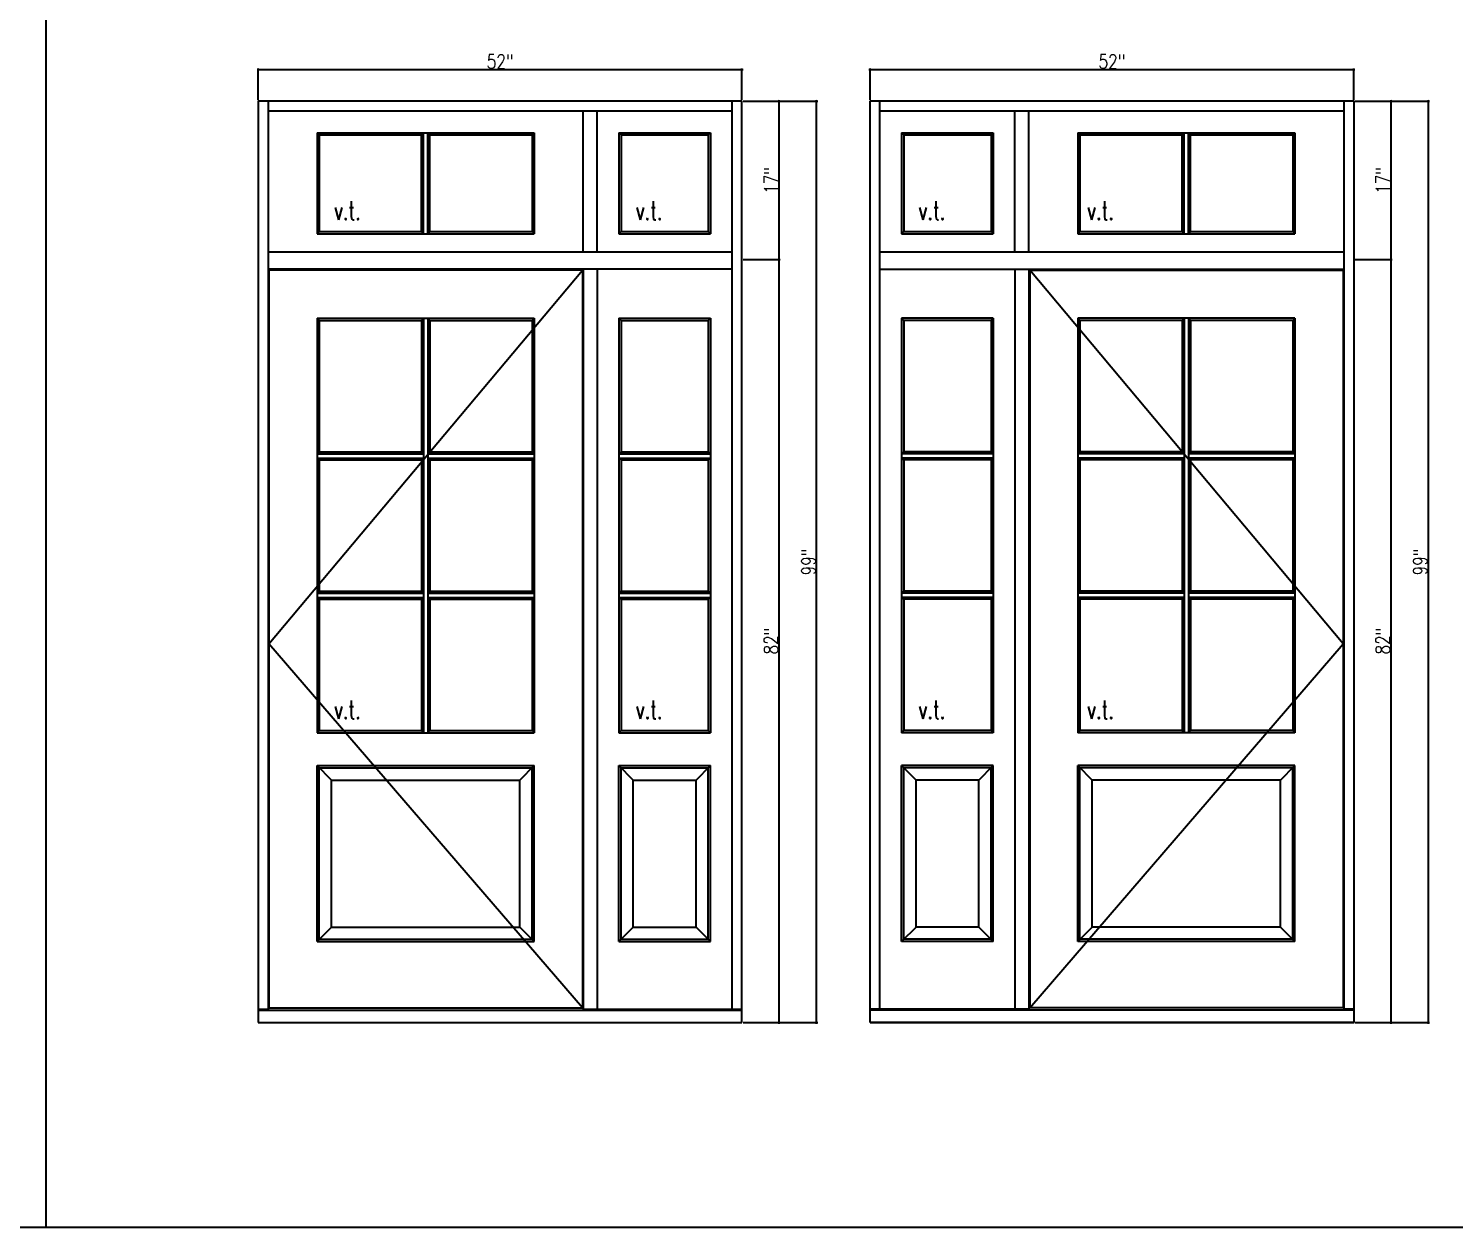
# Model space of a CAD drawing. Header units: inches. Extents: x 1985 to 11287, y 379 to 4336.
# Drawn here: x 7825.8 to 7979.1, y 3811.8 to 3940.6 of the extents above; entities that cross this region are included whole.
import ezdxf

# ---------------------------------------------------------------- set-up
doc = ezdxf.new("R2010")
doc.units = ezdxf.units.IN
doc.header["$MEASUREMENT"] = 0
doc.layers.get('0').update_dxf_attribs({"linetype": 'CONTINUOUS'})
doc.layers.get('Defpoints').update_dxf_attribs({"linetype": 'CONTINUOUS'})
for name, color, linetype in [('COTE1-1 99', 7, 'CONTINUOUS'), ('elevation 99', 7, 'CONTINUOUS'), ('opening side 99', 1, 'CONTINUOUS'), ('separation 99', 3, 'CONTINUOUS')]:
    doc.layers.add(name, color=color, linetype=linetype)
doc.styles.get("Standard").update_dxf_attribs({"font": 'txt.shx', "width": 0.8})
doc.dimstyles.new('Elevation', dxfattribs={"dimscale": 2, "dimtxt": 0.75, "dimasz": 0.0625, "dimexe": 0.0625, "dimexo": 0.0625, "dimgap": 0.0625, "dimtad": 1, "dimdec": 5, "dimzin": 0, "dimdsep": 46, "dimlunit": 5, "dimtxsty": 'Standard', "dimblk1": 'OBLIQUE', "dimblk2": 'OBLIQUE', "dimsah": 1, "dimcen": 2, "dimdle": 0.0625, "dimclrd": 1, "dimclre": 1, "dimadec": 1, "dimazin": 0, "dimtfac": 0.375, "dimtdec": 5, "dimtmove": 0, "dimatfit": 3, "dimldrblk": 'OBLIQUE', "dimfxl": 1, "dimfrac": 2, "dimtolj": 1, "dimtzin": 0, "dimarcsym": 0})

# ---------------------------------------------------------------- blocks, each defined once
blk = doc.blocks.new('_OBLIQUE')
at = {"color": 0, "linetype": 'ByBlock'}
blk.add_line((-0.5, -0.5), (0.5, 0.5), dxfattribs=at)
blk = doc.blocks.new('*D499')
at = {"layer": 'COTE1-1 99', "color": 1, "lineweight": -2, "transparency": 16777216}
for p, q in [((7850.34, 3936.23), (7902.59, 3936.23)), ((7850.47, 3932.95), (7850.47, 3936.35)), ((7902.47, 3932.95), (7902.47, 3936.35))]:
    blk.add_line(p, q, dxfattribs=at)
at = {"layer": 'Defpoints', "color": 0, "transparency": 16777216}
for p in [(7902.47, 3936.23), (7850.47, 3932.82), (7902.47, 3932.82)]:
    blk.add_point(p, dxfattribs=at)
at = {"layer": 'COTE1-1 99', "color": 1, "lineweight": -2, "transparency": 16777216, "xscale": 0.125, "yscale": 0.125, "zscale": 0.125, "rotation": 180}
blk.add_blockref('_OBLIQUE', (7850.47, 3936.23), dxfattribs=at)
at = {"layer": 'COTE1-1 99', "color": 1, "lineweight": -2, "transparency": 16777216, "xscale": 0.125, "yscale": 0.125, "zscale": 0.125}
blk.add_blockref('_OBLIQUE', (7902.47, 3936.23), dxfattribs=at)
at = {"layer": 'COTE1-1 99', "color": 0, "transparency": 16777216, "insert": (7876.47, 3937.1), "char_height": 1.5, "attachment_point": 5}
blk.add_mtext('\\A1;52"', dxfattribs=at)
blk = doc.blocks.new('*D500')
at = {"layer": 'COTE1-1 99', "color": 1, "lineweight": -2, "transparency": 16777216}
for p, q in [((7902.59, 3932.82), (7906.59, 3932.82)), ((7906.47, 3915.7), (7906.47, 3932.95)), ((7902.59, 3915.82), (7906.59, 3915.82))]:
    blk.add_line(p, q, dxfattribs=at)
at = {"layer": 'Defpoints', "color": 0, "transparency": 16777216}
for p in [(7902.47, 3932.82), (7906.47, 3932.82), (7902.47, 3915.82)]:
    blk.add_point(p, dxfattribs=at)
at = {"layer": 'COTE1-1 99', "color": 1, "lineweight": -2, "transparency": 16777216, "xscale": 0.125, "yscale": 0.125, "zscale": 0.125}
for p, rotation in [((7906.47, 3932.82), 90), ((7906.47, 3915.82), 270)]:
    blk.add_blockref('_OBLIQUE', p, dxfattribs=dict(at, rotation=rotation))
at = {"layer": 'COTE1-1 99', "color": 0, "transparency": 16777216, "insert": (7905.59, 3924.32), "char_height": 1.5, "attachment_point": 5, "rotation": 90}
blk.add_mtext('\\A1;17"', dxfattribs=at)
blk = doc.blocks.new('*D501')
at = {"layer": 'COTE1-1 99', "color": 1, "lineweight": -2, "transparency": 16777216}
for p, q in [((7902.59, 3915.82), (7906.59, 3915.82)), ((7906.47, 3833.7), (7906.47, 3915.95)), ((7902.59, 3833.82), (7906.59, 3833.82))]:
    blk.add_line(p, q, dxfattribs=at)
at = {"layer": 'Defpoints', "color": 0, "transparency": 16777216}
for p in [(7902.47, 3915.82), (7906.47, 3915.82), (7902.47, 3833.82)]:
    blk.add_point(p, dxfattribs=at)
at = {"layer": 'COTE1-1 99', "color": 1, "lineweight": -2, "transparency": 16777216, "xscale": 0.125, "yscale": 0.125, "zscale": 0.125}
for p, rotation in [((7906.47, 3915.82), 90), ((7906.47, 3833.82), 270)]:
    blk.add_blockref('_OBLIQUE', p, dxfattribs=dict(at, rotation=rotation))
at = {"layer": 'COTE1-1 99', "color": 0, "transparency": 16777216, "insert": (7905.59, 3874.82), "char_height": 1.5, "attachment_point": 5, "rotation": 90}
blk.add_mtext('\\A1;82"', dxfattribs=at)
blk = doc.blocks.new('*D502')
at = {"layer": 'COTE1-1 99', "color": 1, "lineweight": -2, "transparency": 16777216}
for p, q in [((7902.59, 3932.82), (7910.61, 3932.82)), ((7910.49, 3833.7), (7910.49, 3932.95)), ((7902.59, 3833.82), (7910.61, 3833.82))]:
    blk.add_line(p, q, dxfattribs=at)
at = {"layer": 'Defpoints', "color": 0, "transparency": 16777216}
for p in [(7902.47, 3932.82), (7910.49, 3932.82), (7902.47, 3833.82)]:
    blk.add_point(p, dxfattribs=at)
at = {"layer": 'COTE1-1 99', "color": 1, "lineweight": -2, "transparency": 16777216, "xscale": 0.125, "yscale": 0.125, "zscale": 0.125}
for p, rotation in [((7910.49, 3932.82), 90), ((7910.49, 3833.82), 270)]:
    blk.add_blockref('_OBLIQUE', p, dxfattribs=dict(at, rotation=rotation))
at = {"layer": 'COTE1-1 99', "color": 0, "transparency": 16777216, "insert": (7909.61, 3883.32), "char_height": 1.5, "attachment_point": 5, "rotation": 90}
blk.add_mtext('\\A1;99"', dxfattribs=at)
blk = doc.blocks.new('*D503')
at = {"layer": 'COTE1-1 99', "color": 1, "lineweight": -2, "transparency": 16777216}
for p, q in [((7916.11, 3936.23), (7968.36, 3936.23)), ((7916.24, 3932.95), (7916.24, 3936.35)), ((7968.24, 3932.95), (7968.24, 3936.35))]:
    blk.add_line(p, q, dxfattribs=at)
at = {"layer": 'Defpoints', "color": 0, "transparency": 16777216}
for p in [(7968.24, 3936.23), (7916.24, 3932.82), (7968.24, 3932.82)]:
    blk.add_point(p, dxfattribs=at)
at = {"layer": 'COTE1-1 99', "color": 1, "lineweight": -2, "transparency": 16777216, "xscale": 0.125, "yscale": 0.125, "zscale": 0.125, "rotation": 180}
blk.add_blockref('_OBLIQUE', (7916.24, 3936.23), dxfattribs=at)
at = {"layer": 'COTE1-1 99', "color": 1, "lineweight": -2, "transparency": 16777216, "xscale": 0.125, "yscale": 0.125, "zscale": 0.125}
blk.add_blockref('_OBLIQUE', (7968.24, 3936.23), dxfattribs=at)
at = {"layer": 'COTE1-1 99', "color": 0, "transparency": 16777216, "insert": (7942.24, 3937.1), "char_height": 1.5, "attachment_point": 5}
blk.add_mtext('\\A1;52"', dxfattribs=at)
blk = doc.blocks.new('*D504')
at = {"layer": 'COTE1-1 99', "color": 1, "lineweight": -2, "transparency": 16777216}
for p, q in [((7968.36, 3932.82), (7972.37, 3932.82)), ((7972.24, 3915.7), (7972.24, 3932.95)), ((7968.36, 3915.82), (7972.37, 3915.82))]:
    blk.add_line(p, q, dxfattribs=at)
at = {"layer": 'Defpoints', "color": 0, "transparency": 16777216}
for p in [(7968.24, 3932.82), (7972.24, 3932.82), (7968.24, 3915.82)]:
    blk.add_point(p, dxfattribs=at)
at = {"layer": 'COTE1-1 99', "color": 1, "lineweight": -2, "transparency": 16777216, "xscale": 0.125, "yscale": 0.125, "zscale": 0.125}
for p, rotation in [((7972.24, 3932.82), 90), ((7972.24, 3915.82), 270)]:
    blk.add_blockref('_OBLIQUE', p, dxfattribs=dict(at, rotation=rotation))
at = {"layer": 'COTE1-1 99', "color": 0, "transparency": 16777216, "insert": (7971.37, 3924.32), "char_height": 1.5, "attachment_point": 5, "rotation": 90}
blk.add_mtext('\\A1;17"', dxfattribs=at)
blk = doc.blocks.new('*D505')
at = {"layer": 'COTE1-1 99', "color": 1, "lineweight": -2, "transparency": 16777216}
for p, q in [((7968.36, 3915.82), (7972.37, 3915.82)), ((7972.24, 3833.7), (7972.24, 3915.95)), ((7968.36, 3833.82), (7972.37, 3833.82))]:
    blk.add_line(p, q, dxfattribs=at)
at = {"layer": 'Defpoints', "color": 0, "transparency": 16777216}
for p in [(7968.24, 3915.82), (7972.24, 3915.82), (7968.24, 3833.82)]:
    blk.add_point(p, dxfattribs=at)
at = {"layer": 'COTE1-1 99', "color": 1, "lineweight": -2, "transparency": 16777216, "xscale": 0.125, "yscale": 0.125, "zscale": 0.125}
for p, rotation in [((7972.24, 3915.82), 90), ((7972.24, 3833.82), 270)]:
    blk.add_blockref('_OBLIQUE', p, dxfattribs=dict(at, rotation=rotation))
at = {"layer": 'COTE1-1 99', "color": 0, "transparency": 16777216, "insert": (7971.37, 3874.82), "char_height": 1.5, "attachment_point": 5, "rotation": 90}
blk.add_mtext('\\A1;82"', dxfattribs=at)
blk = doc.blocks.new('*D506')
at = {"layer": 'COTE1-1 99', "color": 1, "lineweight": -2, "transparency": 16777216}
for p, q in [((7968.36, 3932.82), (7976.39, 3932.82)), ((7976.26, 3833.7), (7976.26, 3932.95)), ((7968.36, 3833.82), (7976.39, 3833.82))]:
    blk.add_line(p, q, dxfattribs=at)
at = {"layer": 'Defpoints', "color": 0, "transparency": 16777216}
for p in [(7968.24, 3932.82), (7976.26, 3932.82), (7968.24, 3833.82)]:
    blk.add_point(p, dxfattribs=at)
at = {"layer": 'COTE1-1 99', "color": 1, "lineweight": -2, "transparency": 16777216, "xscale": 0.125, "yscale": 0.125, "zscale": 0.125}
for p, rotation in [((7976.26, 3932.82), 90), ((7976.26, 3833.82), 270)]:
    blk.add_blockref('_OBLIQUE', p, dxfattribs=dict(at, rotation=rotation))
at = {"layer": 'COTE1-1 99', "color": 0, "transparency": 16777216, "insert": (7975.39, 3883.32), "char_height": 1.5, "attachment_point": 5, "rotation": 90}
blk.add_mtext('\\A1;99"', dxfattribs=at)

msp = doc.modelspace()

# ---------------------------------------------------------------- linework, layer by layer
at = {"layer": 'elevation 99'}
for p, q in [((7850.465268, 3932.821778), (7850.465268, 3833.821778)), ((7902.465268, 3932.821778), (7850.465268, 3932.821778)), ((7851.527768, 3932.821778), (7851.527768, 3835.281307)), ((7901.402768, 3835.281307), (7901.402768, 3932.821778)), ((7902.465268, 3833.821778), (7902.465268, 3932.821778)), ((7916.239073, 3833.821778), (7916.239073, 3932.821778)), ((7968.239073, 3932.821778), (7916.239073, 3932.821778)), ((7917.301573, 3835.281307), (7917.301573, 3932.821778)), ((7967.176573, 3932.821778), (7967.176573, 3835.281307)), ((7968.239073, 3932.821778), (7968.239073, 3833.821778)), ((7901.402768, 3931.759278), (7851.527768, 3931.759278)), ((7885.402768, 3916.656315), (7885.402768, 3931.759278)), ((7886.902768, 3916.656315), (7886.902768, 3931.759278)), ((7967.176573, 3931.759278), (7917.301573, 3931.759278)), ((7931.801573, 3916.656315), (7931.801573, 3931.759278)), ((7933.301573, 3916.656315), (7933.301573, 3931.759278)), ((7856.787581, 3929.437827), (7880.142954, 3929.437827)), ((7856.787581, 3929.437827), (7856.787581, 3918.580702)), ((7856.787581, 3929.437827), (7857.028653, 3929.196756)), ((7857.028653, 3929.196756), (7868.027768, 3929.196756)), ((7857.028653, 3929.196756), (7857.028653, 3918.821773)), ((7868.027768, 3929.196756), (7868.231968, 3929.437827)), ((7868.027768, 3918.821773), (7868.027768, 3929.196756)), ((7868.231968, 3918.580702), (7868.231968, 3929.437827)), ((7868.902768, 3929.196756), (7868.698568, 3929.437827)), ((7868.698568, 3918.580702), (7868.698568, 3929.437827)), ((7868.902768, 3929.196756), (7879.901883, 3929.196756)), ((7868.902768, 3918.821773), (7868.902768, 3929.196756)), ((7879.901883, 3929.196756), (7880.142954, 3929.437827)), ((7879.901883, 3929.196756), (7879.901883, 3918.821773)), ((7880.142954, 3929.437827), (7880.142954, 3918.580702)), ((7889.224155, 3929.437827), (7899.081381, 3929.437827)), ((7889.224155, 3929.437827), (7889.224155, 3918.580702)), ((7889.224155, 3929.437827), (7889.465226, 3929.196756)), ((7889.465226, 3929.196756), (7898.840309, 3929.196756)), ((7889.465226, 3929.196756), (7889.465226, 3918.821773)), ((7898.840309, 3929.196756), (7899.081381, 3929.437827)), ((7898.840309, 3929.196756), (7898.840309, 3918.821773)), ((7899.081381, 3929.437827), (7899.081381, 3918.580702)), ((7919.62296, 3929.437827), (7919.62296, 3918.580702)), ((7919.62296, 3929.437827), (7929.480186, 3929.437827)), ((7919.62296, 3929.437827), (7919.864031, 3929.196756)), ((7919.864031, 3929.196756), (7919.864031, 3918.821773)), ((7919.864031, 3929.196756), (7929.239114, 3929.196756)), ((7929.239114, 3929.196756), (7929.480186, 3929.437827)), ((7929.239114, 3929.196756), (7929.239114, 3918.821773)), ((7929.480186, 3929.437827), (7929.480186, 3918.580702)), ((7938.561386, 3929.437827), (7961.916759, 3929.437827)), ((7938.561386, 3929.437827), (7938.561386, 3918.580702)), ((7938.561386, 3929.437827), (7938.802458, 3929.196756)), ((7938.802458, 3929.196756), (7949.801573, 3929.196756)), ((7938.802458, 3929.196756), (7938.802458, 3918.821773)), ((7949.801573, 3929.196756), (7950.005773, 3929.437827)), ((7949.801573, 3918.821773), (7949.801573, 3929.196756)), ((7950.005773, 3918.580702), (7950.005773, 3929.437827)), ((7950.676573, 3929.196756), (7950.472373, 3929.437827)), ((7950.472373, 3918.580702), (7950.472373, 3929.437827)), ((7950.676573, 3929.196756), (7961.675688, 3929.196756)), ((7950.676573, 3918.821773), (7950.676573, 3929.196756)), ((7961.675688, 3929.196756), (7961.916759, 3929.437827)), ((7961.675688, 3929.196756), (7961.675688, 3918.821773)), ((7961.916759, 3929.437827), (7961.916759, 3918.580702)), ((7856.787581, 3918.580702), (7857.028653, 3918.821773)), ((7856.787581, 3918.580702), (7880.142954, 3918.580702)), ((7857.022176, 3918.821773), (7868.027768, 3918.821773)), ((7868.027768, 3918.821773), (7868.231968, 3918.580702)), ((7868.698568, 3918.580702), (7868.902768, 3918.821773)), ((7868.902768, 3918.821773), (7879.901883, 3918.821773)), ((7880.142954, 3918.580702), (7879.901883, 3918.821773)), ((7889.224155, 3918.580702), (7889.465226, 3918.821773)), ((7889.224155, 3918.580702), (7899.081381, 3918.580702)), ((7889.465226, 3918.821773), (7898.840309, 3918.821773)), ((7899.081381, 3918.580702), (7898.840309, 3918.821773)), ((7919.62296, 3918.580702), (7919.864031, 3918.821773)), ((7919.62296, 3918.580702), (7929.480186, 3918.580702)), ((7919.864031, 3918.821773), (7929.239114, 3918.821773)), ((7929.480186, 3918.580702), (7929.239114, 3918.821773)), ((7938.561386, 3918.580702), (7938.802458, 3918.821773)), ((7938.561386, 3918.580702), (7961.916759, 3918.580702)), ((7938.795981, 3918.821773), (7949.801573, 3918.821773)), ((7949.801573, 3918.821773), (7950.005773, 3918.580702)), ((7950.472373, 3918.580702), (7950.676573, 3918.821773)), ((7950.676573, 3918.821773), (7961.675688, 3918.821773)), ((7961.916759, 3918.580702), (7961.675688, 3918.821773)), ((7851.527768, 3916.656315), (7901.402768, 3916.656315)), ((7917.301573, 3916.656315), (7967.176573, 3916.656315)), ((7887.465268, 3914.759278), (7851.527768, 3914.759278)), ((7851.621468, 3914.665578), (7851.621468, 3835.412249)), ((7885.309068, 3914.665578), (7851.621468, 3914.665578)), ((7885.309068, 3914.665578), (7885.309068, 3835.412249)), ((7885.402768, 3914.759278), (7885.402768, 3835.281307)), ((7886.902768, 3914.759278), (7886.902768, 3835.281307)), ((7901.402768, 3914.759278), (7887.465268, 3914.759278)), ((7917.301573, 3914.759278), (7931.239073, 3914.759278)), ((7931.239073, 3914.759278), (7967.176573, 3914.759278)), ((7931.801573, 3914.759278), (7931.801573, 3835.281307)), ((7933.301573, 3914.759278), (7933.301573, 3835.281307)), ((7933.395273, 3914.665578), (7933.395273, 3835.412249)), ((7933.395273, 3914.665578), (7967.082873, 3914.665578)), ((7967.082873, 3914.665578), (7967.082873, 3835.412249)), ((7857.027753, 3909.259229), (7856.786681, 3909.527101)), ((7856.786681, 3909.527101), (7880.143854, 3909.527101)), ((7856.786681, 3909.527101), (7856.786681, 3864.960106)), ((7857.027753, 3909.259229), (7868.027768, 3909.259229)), ((7857.027753, 3909.259229), (7857.027753, 3895.155729)), ((7868.027768, 3909.259229), (7868.231968, 3909.527101)), ((7868.027768, 3909.259229), (7868.027768, 3895.155729)), ((7868.231968, 3909.527101), (7868.231968, 3864.960106)), ((7868.698568, 3909.527101), (7868.902768, 3909.259229)), ((7868.698568, 3909.527101), (7868.698568, 3864.960106)), ((7868.902768, 3909.259229), (7879.902783, 3909.259229)), ((7868.902768, 3909.259229), (7868.902768, 3895.155729)), ((7879.902783, 3909.259229), (7880.143854, 3909.527101)), ((7879.902783, 3909.259229), (7879.902783, 3895.155729)), ((7880.143854, 3909.527101), (7880.143854, 3864.960106)), ((7889.224155, 3909.527101), (7889.224155, 3864.960106)), ((7889.224155, 3909.527101), (7899.081381, 3909.527101)), ((7889.224155, 3909.527101), (7889.465226, 3909.259229)), ((7889.465226, 3909.259229), (7889.465226, 3895.155729)), ((7889.465226, 3909.259229), (7898.840309, 3909.259229)), ((7898.840309, 3909.259229), (7899.081381, 3909.527101)), ((7898.840309, 3909.259229), (7898.840309, 3895.155729)), ((7899.081381, 3909.527101), (7899.081381, 3864.960106)), ((7919.864031, 3909.259229), (7919.62296, 3909.527101)), ((7929.480186, 3909.527101), (7919.62296, 3909.527101)), ((7919.62296, 3909.527101), (7919.62296, 3864.960106)), ((7929.239114, 3909.259229), (7919.864031, 3909.259229)), ((7919.864031, 3909.259229), (7919.864031, 3895.155729)), ((7929.480186, 3909.527101), (7929.239114, 3909.259229)), ((7929.239114, 3909.259229), (7929.239114, 3895.155729)), ((7929.480186, 3909.527101), (7929.480186, 3864.960106)), ((7938.560486, 3909.527101), (7938.560486, 3864.960106)), ((7961.917659, 3909.527101), (7938.560486, 3909.527101)), ((7938.801558, 3909.259229), (7938.560486, 3909.527101)), ((7938.801558, 3909.259229), (7938.801558, 3895.155729)), ((7949.801573, 3909.259229), (7938.801558, 3909.259229)), ((7950.005773, 3909.527101), (7949.801573, 3909.259229)), ((7949.801573, 3909.259229), (7949.801573, 3895.155729)), ((7950.005773, 3909.527101), (7950.005773, 3864.960106)), ((7950.472373, 3909.527101), (7950.472373, 3864.960106)), ((7950.676573, 3909.259229), (7950.472373, 3909.527101)), ((7961.676588, 3909.259229), (7950.676573, 3909.259229)), ((7950.676573, 3909.259229), (7950.676573, 3895.155729)), ((7961.676588, 3909.259229), (7961.917659, 3909.527101)), ((7961.676588, 3909.259229), (7961.676588, 3895.155729)), ((7961.917659, 3909.527101), (7961.917659, 3864.960106)), ((7857.027753, 3895.155729), (7856.786681, 3894.951529)), ((7856.786681, 3894.951529), (7868.231968, 3894.951529)), ((7857.027753, 3894.280729), (7856.786681, 3894.484929)), ((7856.786681, 3894.484929), (7868.231968, 3894.484929)), ((7857.027753, 3895.155729), (7868.027768, 3895.155729)), ((7857.027753, 3894.280729), (7857.027753, 3880.177229)), ((7857.027753, 3894.280729), (7868.027768, 3894.280729)), ((7868.027768, 3895.155729), (7868.231968, 3894.951529)), ((7868.027768, 3894.280729), (7868.231968, 3894.484929)), ((7868.027768, 3894.280729), (7868.027768, 3880.177229)), ((7868.902768, 3895.155729), (7868.698568, 3894.951529)), ((7868.698568, 3894.951529), (7880.143854, 3894.951529)), ((7868.698568, 3894.484929), (7880.143854, 3894.484929)), ((7868.902768, 3894.280729), (7868.698568, 3894.484929)), ((7868.902768, 3895.155729), (7879.902783, 3895.155729)), ((7868.902768, 3894.280729), (7868.902768, 3880.177229)), ((7868.902768, 3894.280729), (7879.902783, 3894.280729)), ((7879.902783, 3895.155729), (7880.143854, 3894.951529)), ((7879.902783, 3894.280729), (7880.143854, 3894.484929)), ((7879.902783, 3894.280729), (7879.902783, 3880.177229)), ((7889.465226, 3895.155729), (7889.224155, 3894.951529)), ((7889.224155, 3894.951529), (7899.081381, 3894.951529)), ((7889.224155, 3894.484929), (7899.081381, 3894.484929)), ((7889.224155, 3894.484929), (7889.465226, 3894.280729)), ((7889.465226, 3895.155729), (7898.840309, 3895.155729)), ((7889.465226, 3894.280729), (7898.840309, 3894.280729)), ((7889.465226, 3894.280729), (7889.465226, 3880.177229)), ((7898.840309, 3895.155729), (7899.081381, 3894.951529)), ((7898.840309, 3894.280729), (7899.081381, 3894.484929)), ((7898.840309, 3894.280729), (7898.840309, 3880.177229)), ((7919.864031, 3895.155729), (7919.62296, 3894.951529)), ((7929.480186, 3894.951529), (7919.62296, 3894.951529)), ((7919.864031, 3894.280729), (7919.62296, 3894.484929)), ((7929.480186, 3894.484929), (7919.62296, 3894.484929)), ((7929.239114, 3895.155729), (7919.864031, 3895.155729)), ((7919.864031, 3894.280729), (7919.864031, 3880.177229)), ((7929.239114, 3894.280729), (7919.864031, 3894.280729)), ((7929.239114, 3895.155729), (7929.480186, 3894.951529)), ((7929.480186, 3894.484929), (7929.239114, 3894.280729)), ((7929.239114, 3894.280729), (7929.239114, 3880.177229)), ((7938.801558, 3895.155729), (7938.560486, 3894.951529)), ((7950.005773, 3894.951529), (7938.560486, 3894.951529)), ((7938.801558, 3894.280729), (7938.560486, 3894.484929)), ((7950.005773, 3894.484929), (7938.560486, 3894.484929)), ((7949.801573, 3895.155729), (7938.801558, 3895.155729)), ((7938.801558, 3894.280729), (7938.801558, 3880.177229)), ((7949.801573, 3894.280729), (7938.801558, 3894.280729)), ((7949.801573, 3895.155729), (7950.005773, 3894.951529)), ((7949.801573, 3894.280729), (7950.005773, 3894.484929)), ((7949.801573, 3894.280729), (7949.801573, 3880.177229)), ((7950.676573, 3895.155729), (7950.472373, 3894.951529)), ((7961.917659, 3894.951529), (7950.472373, 3894.951529)), ((7961.917659, 3894.484929), (7950.472373, 3894.484929)), ((7950.676573, 3894.280729), (7950.472373, 3894.484929)), ((7961.676588, 3895.155729), (7950.676573, 3895.155729)), ((7961.676588, 3894.280729), (7950.676573, 3894.280729)), ((7950.676573, 3894.280729), (7950.676573, 3880.177229)), ((7961.676588, 3895.155729), (7961.917659, 3894.951529)), ((7961.676588, 3894.280729), (7961.917659, 3894.484929)), ((7961.676588, 3894.280729), (7961.676588, 3880.177229)), ((7857.027753, 3880.177229), (7856.786681, 3879.973029)), ((7856.786681, 3879.973029), (7868.231968, 3879.973029)), ((7857.027753, 3880.177229), (7868.027768, 3880.177229)), ((7868.698568, 3879.973029), (7880.143854, 3879.973029)), ((7868.902768, 3880.177229), (7879.902783, 3880.177229)), ((7879.902783, 3880.177229), (7880.143854, 3879.973029)), ((7889.224155, 3879.973029), (7889.465226, 3880.177229)), ((7889.224155, 3879.973029), (7899.081381, 3879.973029)), ((7889.465226, 3880.177229), (7898.840309, 3880.177229)), ((7898.840309, 3880.177229), (7899.081381, 3879.973029)), ((7919.864031, 3880.177229), (7919.62296, 3879.973029)), ((7929.480186, 3879.973029), (7919.62296, 3879.973029)), ((7929.239114, 3880.177229), (7919.864031, 3880.177229)), ((7929.480186, 3879.973029), (7929.239114, 3880.177229)), ((7938.801558, 3880.177229), (7938.560486, 3879.973029)), ((7950.005773, 3879.973029), (7938.560486, 3879.973029)), ((7949.801573, 3880.177229), (7938.801558, 3880.177229)), ((7961.917659, 3879.973029), (7950.472373, 3879.973029)), ((7961.676588, 3880.177229), (7950.676573, 3880.177229)), ((7961.676588, 3880.177229), (7961.917659, 3879.973029)), ((7856.786681, 3879.510878), (7868.231968, 3879.510878)), ((7857.027753, 3879.306678), (7857.027753, 3865.201178)), ((7857.027753, 3879.306678), (7868.027768, 3879.306678)), ((7868.027768, 3879.306678), (7868.027768, 3865.201178)), ((7868.698568, 3879.510878), (7880.143854, 3879.510878)), ((7868.902768, 3879.306678), (7879.902783, 3879.306678)), ((7868.902768, 3879.306678), (7868.902768, 3865.201178)), ((7879.902783, 3879.306678), (7880.143854, 3879.510878)), ((7879.902783, 3879.306678), (7879.902783, 3865.201178)), ((7889.224155, 3879.510878), (7899.081381, 3879.510878)), ((7889.465226, 3879.306678), (7889.224155, 3879.510878)), ((7889.465226, 3879.306678), (7898.840309, 3879.306678)), ((7889.465226, 3879.306678), (7889.465226, 3865.201178)), ((7898.840309, 3879.306678), (7899.081381, 3879.510878)), ((7898.840309, 3879.306678), (7898.840309, 3865.201178)), ((7919.864031, 3879.306678), (7919.62296, 3879.510878)), ((7929.480186, 3879.510878), (7919.62296, 3879.510878)), ((7919.864031, 3879.306678), (7919.864031, 3865.201178)), ((7929.239114, 3879.306678), (7919.864031, 3879.306678)), ((7929.239114, 3879.306678), (7929.480186, 3879.510878)), ((7929.239114, 3879.306678), (7929.239114, 3865.201178)), ((7938.801558, 3879.306678), (7938.560486, 3879.510878)), ((7950.005773, 3879.510878), (7938.560486, 3879.510878)), ((7938.801558, 3879.306678), (7938.801558, 3865.201178)), ((7949.801573, 3879.306678), (7938.801558, 3879.306678)), ((7949.801573, 3879.306678), (7949.801573, 3865.201178)), ((7961.917659, 3879.510878), (7950.472373, 3879.510878)), ((7961.676588, 3879.306678), (7950.676573, 3879.306678)), ((7950.676573, 3879.306678), (7950.676573, 3865.201178)), ((7961.676588, 3879.306678), (7961.676588, 3865.201178)), ((7856.786681, 3864.960106), (7857.027753, 3865.201178)), ((7856.786681, 3864.960106), (7880.143854, 3864.960106)), ((7857.027753, 3865.201178), (7868.027768, 3865.201178)), ((7868.027768, 3865.201178), (7868.231968, 3864.960106)), ((7868.902768, 3865.201178), (7868.698568, 3864.960106)), ((7868.902768, 3865.201178), (7879.902783, 3865.201178)), ((7880.143854, 3864.960106), (7879.902783, 3865.201178)), ((7889.224155, 3864.960106), (7889.465226, 3865.201178)), ((7889.224155, 3864.960106), (7899.081381, 3864.960106)), ((7889.465226, 3865.201178), (7898.840309, 3865.201178)), ((7899.081381, 3864.960106), (7898.840309, 3865.201178)), ((7919.62296, 3864.960106), (7919.864031, 3865.201178)), ((7929.480186, 3864.960106), (7919.62296, 3864.960106)), ((7929.239114, 3865.201178), (7919.864031, 3865.201178)), ((7929.480186, 3864.960106), (7929.239114, 3865.201178)), ((7938.560486, 3864.960106), (7938.801558, 3865.201178)), ((7961.917659, 3864.960106), (7938.560486, 3864.960106)), ((7949.801573, 3865.201178), (7938.801558, 3865.201178)), ((7949.801573, 3865.201178), (7950.005773, 3864.960106)), ((7950.676573, 3865.201178), (7950.472373, 3864.960106)), ((7961.676588, 3865.201178), (7950.676573, 3865.201178)), ((7961.917659, 3864.960106), (7961.676588, 3865.201178)), ((7856.786622, 3861.442249), (7880.143898, 3861.442249)), ((7856.786622, 3842.540192), (7856.786622, 3861.442249)), ((7858.340194, 3859.888628), (7856.786622, 3861.442249)), ((7857.027694, 3861.201128), (7879.902827, 3861.201128)), ((7857.027694, 3842.781263), (7857.027694, 3861.201128)), ((7880.143898, 3861.442249), (7878.590327, 3859.888628)), ((7879.902827, 3842.781263), (7879.902827, 3861.201128)), ((7880.143898, 3842.540192), (7880.143898, 3861.442249)), ((7889.224155, 3842.540192), (7889.224155, 3861.442249)), ((7890.777726, 3859.888628), (7889.224155, 3861.442249)), ((7889.224155, 3861.442249), (7899.081381, 3861.442249)), ((7889.465226, 3842.781263), (7889.465226, 3861.201128)), ((7889.465226, 3861.201128), (7898.840309, 3861.201128)), ((7897.527809, 3859.888628), (7899.081381, 3861.442249)), ((7898.840309, 3842.781263), (7898.840309, 3861.201128)), ((7899.081381, 3842.540192), (7899.081381, 3861.442249)), ((7929.480186, 3861.442249), (7919.62296, 3861.442249)), ((7921.176531, 3859.888628), (7919.62296, 3861.442249)), ((7919.62296, 3842.540192), (7919.62296, 3861.442249)), ((7929.239114, 3861.201128), (7919.864031, 3861.201128)), ((7919.864031, 3842.781263), (7919.864031, 3861.201128)), ((7927.926614, 3859.888628), (7929.480186, 3861.442249)), ((7929.239114, 3842.781263), (7929.239114, 3861.201128)), ((7929.480186, 3842.540192), (7929.480186, 3861.442249)), ((7938.560442, 3861.442249), (7940.114014, 3859.888628)), ((7938.560442, 3842.540192), (7938.560442, 3861.442249)), ((7961.917718, 3861.442249), (7938.560442, 3861.442249)), ((7938.801514, 3842.781263), (7938.801514, 3861.201128)), ((7961.676647, 3861.201128), (7938.801514, 3861.201128)), ((7960.364147, 3859.888628), (7961.917718, 3861.442249)), ((7961.676647, 3842.781263), (7961.676647, 3861.201128)), ((7961.917718, 3842.540192), (7961.917718, 3861.442249)), ((7858.340194, 3859.888628), (7878.590327, 3859.888628)), ((7858.340194, 3844.093763), (7858.340194, 3859.888628)), ((7878.590327, 3844.093763), (7878.590327, 3859.888628)), ((7890.777726, 3844.093763), (7890.777726, 3859.888628)), ((7890.777726, 3859.888628), (7897.527809, 3859.888628)), ((7897.527809, 3844.093763), (7897.527809, 3859.888628)), ((7927.926614, 3859.888628), (7921.176531, 3859.888628)), ((7921.176531, 3844.093763), (7921.176531, 3859.888628)), ((7927.926614, 3844.093763), (7927.926614, 3859.888628)), ((7940.114014, 3844.093763), (7940.114014, 3859.888628)), ((7960.364147, 3859.888628), (7940.114014, 3859.888628)), ((7960.364147, 3844.093763), (7960.364147, 3859.888628)), ((7856.786622, 3842.540192), (7858.340194, 3844.093763)), ((7858.340194, 3844.093763), (7878.590327, 3844.093763)), ((7880.143898, 3842.540192), (7878.590327, 3844.093763)), ((7889.224155, 3842.540192), (7890.777726, 3844.093763)), ((7890.777726, 3844.093763), (7897.527809, 3844.093763)), ((7897.527809, 3844.093763), (7899.081381, 3842.540192)), ((7921.176531, 3844.093763), (7919.62296, 3842.540192)), ((7927.926614, 3844.093763), (7921.176531, 3844.093763)), ((7929.480186, 3842.540192), (7927.926614, 3844.093763)), ((7938.560442, 3842.540192), (7940.114014, 3844.093763)), ((7960.364147, 3844.093763), (7940.114014, 3844.093763)), ((7961.917718, 3842.540192), (7960.364147, 3844.093763)), ((7856.786622, 3842.540192), (7880.143898, 3842.540192)), ((7857.027694, 3842.781263), (7879.902827, 3842.781263)), ((7889.224155, 3842.540192), (7899.081381, 3842.540192)), ((7889.465226, 3842.781263), (7898.840309, 3842.781263)), ((7929.480186, 3842.540192), (7919.62296, 3842.540192)), ((7929.239114, 3842.781263), (7919.864031, 3842.781263)), ((7961.917718, 3842.540192), (7938.560442, 3842.540192)), ((7961.676647, 3842.781263), (7938.801514, 3842.781263)), ((7851.621468, 3835.412249), (7885.309068, 3835.412249)), ((7967.082873, 3835.412249), (7933.395273, 3835.412249)), ((7850.465268, 3835.281307), (7851.527768, 3835.281307)), ((7850.465268, 3835.165478), (7902.465268, 3835.165478)), ((7885.402768, 3835.281307), (7901.402768, 3835.281307)), ((7901.402768, 3835.281307), (7902.465268, 3835.281307)), ((7917.301573, 3835.281307), (7916.239073, 3835.281307)), ((7968.239073, 3835.165478), (7916.239073, 3835.165478)), ((7933.301573, 3835.281307), (7917.301573, 3835.281307)), ((7968.239073, 3835.281307), (7967.176573, 3835.281307)), ((7850.465268, 3833.821778), (7902.465268, 3833.821778)), ((7850.465268, 3833.821778), (7902.465268, 3833.821778)), ((7850.465268, 3833.821778), (7902.465268, 3833.821778)), ((7968.239073, 3833.821778), (7916.239073, 3833.821778)), ((7916.239073, 3833.821778), (7943.801573, 3833.821778)), ((7916.239073, 3833.821778), (7968.239073, 3833.821778)), ((7916.239073, 3833.821778), (7943.801573, 3833.821778)), ((7916.239073, 3833.821778), (7968.239073, 3833.821778))]:
    msp.add_line(p, q, dxfattribs=at)
at = {"layer": 'elevation 99', "color": 7}
for p, q in [((7868.027768, 3880.177229), (7868.231968, 3879.973029)), ((7868.902768, 3880.177229), (7868.698568, 3879.973029)), ((7949.801573, 3880.177229), (7950.005773, 3879.973029)), ((7950.676573, 3880.177229), (7950.472373, 3879.973029)), ((7857.027753, 3879.306678), (7856.786681, 3879.510878)), ((7868.027768, 3879.306678), (7868.231968, 3879.510878)), ((7868.902768, 3879.306678), (7868.698568, 3879.510878)), ((7949.801573, 3879.306678), (7950.005773, 3879.510878)), ((7950.676573, 3879.306678), (7950.472373, 3879.510878)), ((7961.676588, 3879.306678), (7961.917659, 3879.510878))]:
    msp.add_line(p, q, dxfattribs=at)
at = {"layer": 'opening side 99', "color": 1}
for p, q in [((7851.621468, 3874.538913), (7885.309068, 3914.665578)), ((7967.082873, 3874.538913), (7933.395273, 3914.665578)), ((7885.309068, 3835.412249), (7851.621468, 3874.538913)), ((7933.395273, 3835.412249), (7967.082873, 3874.538913))]:
    msp.add_line(p, q, dxfattribs=at)
at = {"layer": 'separation 99'}
for p, q in [((7827.61742, 4301.200203), (7827.61742, 3811.814787)), ((9943.552213, 3811.814787), (7685.752407, 3811.814787))]:
    msp.add_line(p, q, dxfattribs=at)

# ---------------------------------------------------------------- texts
at = {"layer": 'elevation 99', "width": 0.7}
for p in [(7858.606788, 3920.067036), (7891.044261, 3920.067036), (7921.443066, 3920.067036), (7939.570636, 3920.067036), (7858.607688, 3866.446441), (7891.045161, 3866.446441), (7921.443966, 3866.446441), (7939.571536, 3866.446441)]:
    msp.add_text('v.t.', height=2, dxfattribs=at).set_placement(p)

# ---------------------------------------------------------------- dimensions: what is measured, and where the dimension line sits
at = {"layer": 'COTE1-1 99'}
for base, p1, p2, picture, middle in [((7902.465268, 3936.229455), (7850.465268, 3932.821778), (7902.465268, 3932.821778), '*D499', (7876.465268, 3937.104455)), ((7968.239073, 3936.229455), (7916.239073, 3932.821778), (7968.239073, 3932.821778), '*D503', (7942.239073, 3937.104455))]:
    dim = msp.add_linear_dim(base=base, p1=p1, p2=p2, dimstyle='Elevation', override={"dimtxt": 0.75, "dimdec": 5, "dimlunit": 5, "dimpost": '"'}, dxfattribs=at)
    dim.commit()
    dim.dimension.update_dxf_attribs({"geometry": picture, "text_midpoint": middle})
for base, p1, p2, override, picture, middle in [((7906.468821, 3932.821778), (7902.465268, 3915.821778), (7902.465268, 3932.821778), {"dimtxt": 0.75, "dimdec": 5, "dimlunit": 5, "dimpost": '"'}, '*D500', (7905.593821, 3924.321778)), ((7910.489427, 3932.821778), (7902.465268, 3833.821778), (7902.465268, 3932.821778), {"dimpost": '"'}, '*D502', (7909.614427, 3883.321778)), ((7972.242626, 3932.821778), (7968.239073, 3915.821778), (7968.239073, 3932.821778), {"dimtxt": 0.75, "dimdec": 5, "dimlunit": 5, "dimpost": '"'}, '*D504', (7971.367626, 3924.321778)), ((7976.263232, 3932.821778), (7968.239073, 3833.821778), (7968.239073, 3932.821778), {"dimpost": '"'}, '*D506', (7975.388232, 3883.321778)), ((7906.468821, 3915.821778), (7902.465268, 3833.821778), (7902.465268, 3915.821778), {"dimtxt": 0.75, "dimdec": 5, "dimlunit": 5, "dimpost": '"'}, '*D501', (7905.593821, 3874.821778)), ((7972.242626, 3915.821778), (7968.239073, 3833.821778), (7968.239073, 3915.821778), {"dimtxt": 0.75, "dimdec": 5, "dimlunit": 5, "dimpost": '"'}, '*D505', (7971.367626, 3874.821778))]:
    dim = msp.add_linear_dim(base=base, p1=p1, p2=p2, angle=90, dimstyle='Elevation', override=override, dxfattribs=at)
    dim.commit()
    dim.dimension.update_dxf_attribs({"geometry": picture, "text_midpoint": middle})

doc.saveas('drawing.dxf')
